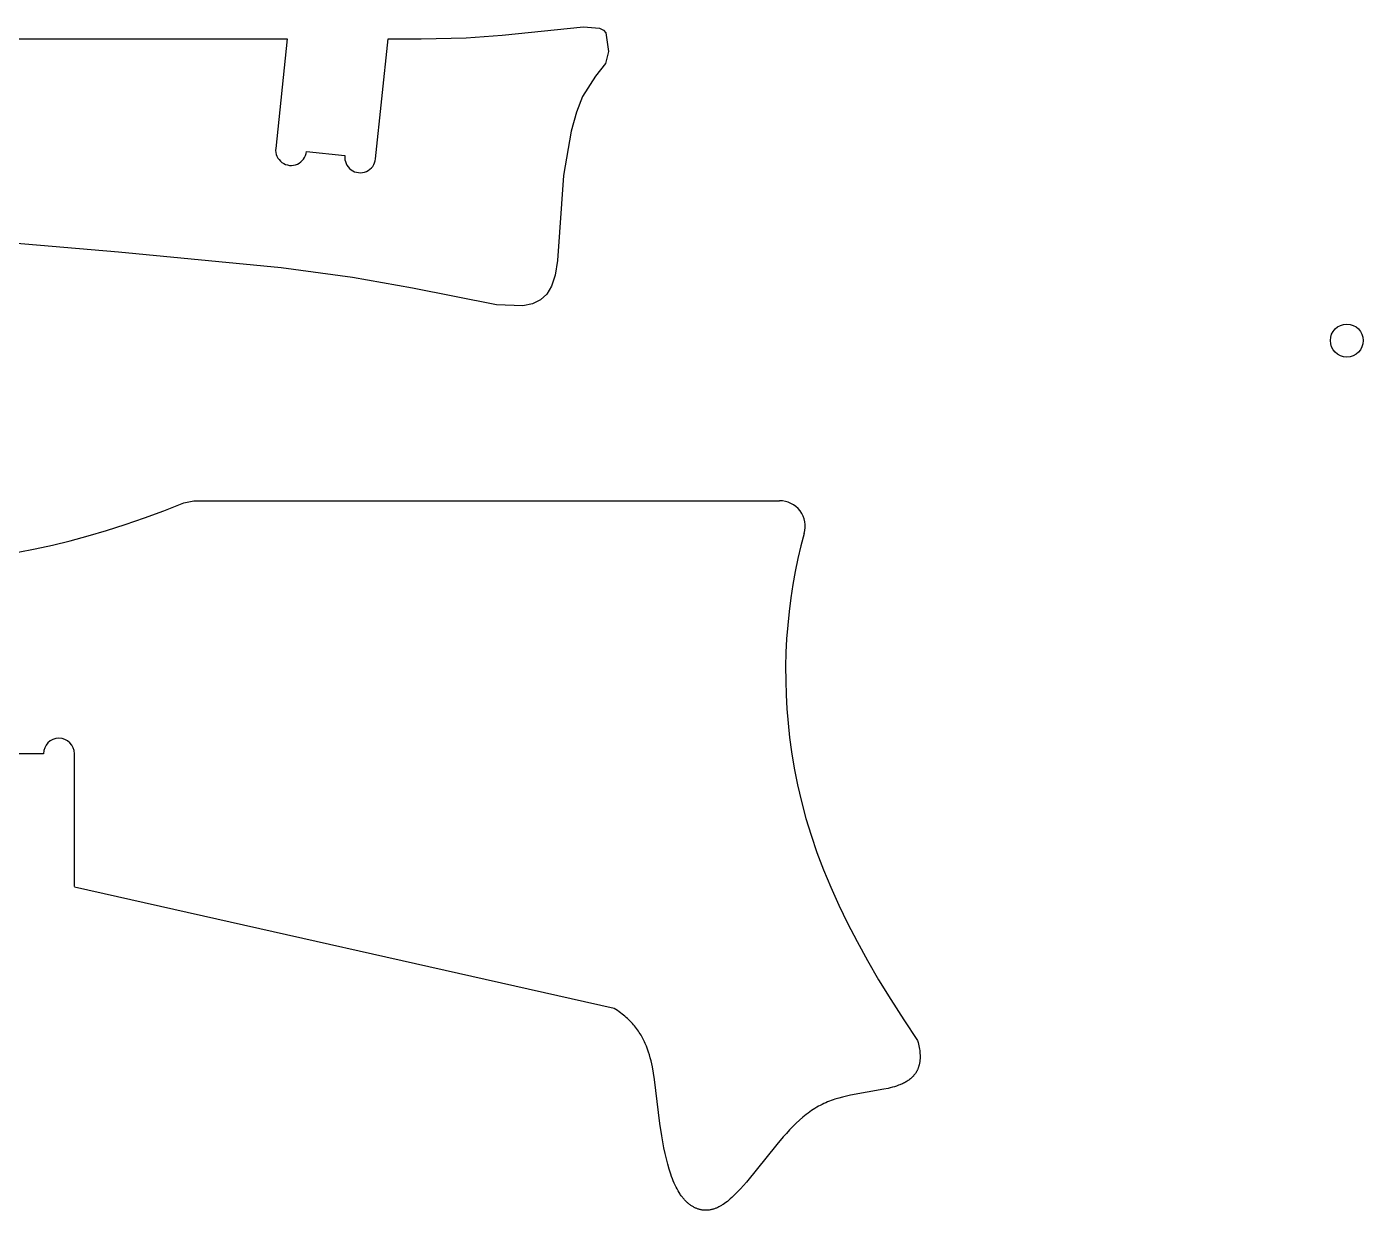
# Model space of a CAD drawing. Extents: x -2030 to 0, y -1030 to 0.
# Drawn here: x -1775.6 to -1531.9, y -410.5 to -194.8 of the extents above; entities that cross this region are included whole.
import ezdxf

# ---------------------------------------------------------------- set-up
doc = ezdxf.new("R2010")
doc.units = 0
doc.layers.add('DRILLING', color=7, linetype='CONTINUOUS')
doc.layers.add('OUTSIDE', color=96, linetype='CONTINUOUS')

msp = doc.modelspace()

# ---------------------------------------------------------------- linework, layer by layer
at = {"layer": 'DRILLING'}
msp.add_circle((-1534.91, -252.01), 3, dxfattribs=at)
at = {"layer": 'OUTSIDE'}
for p, q in [((-1688.88, -196.34, 1125.47), (-1674.08, -194.8, 1125.47)), ((-1674.08, -194.8, 1125.47), (-1671.14, -195.06, 1125.47)), ((-1904.43, -196.99, 1125.47), (-1728.09, -196.99, 1125.47)), ((-1728.09, -196.99, 1125.47), (-1730.19, -216.97, 1125.47)), ((-1711.99, -218.88, 1125.47), (-1709.69, -196.99, 1125.47)), ((-1709.69, -196.99, 1125.47), (-1703.67, -196.99, 1125.47)), ((-1703.67, -196.99, 1125.47), (-1695.44, -196.8, 1125.47)), ((-1695.44, -196.8, 1125.47), (-1688.88, -196.34, 1125.47)), ((-1671.14, -195.06, 1125.47), (-1670.41, -195.42, 1125.47)), ((-1670.41, -195.42, 1125.47), (-1670.02, -195.93, 1125.47)), ((-1670.02, -195.93, 1125.47), (-1669.53, -199.33, 1125.47)), ((-1669.53, -199.33, 1125.47), (-1670.04, -201.48, 1125.47)), ((-1670.04, -201.48, 1125.47), (-1671.86, -203.78, 1125.47)), ((-1671.86, -203.78, 1125.47), (-1674.27, -207.51, 1125.47)), ((-1674.27, -207.51, 1125.47), (-1675.38, -210.37, 1125.47)), ((-1675.38, -210.37, 1125.47), (-1676.34, -213.84, 1125.47)), ((-1676.34, -213.84, 1125.47), (-1677.71, -221.89, 1125.47)), ((-1724.59, -217.56, 1125.47), (-1717.59, -218.29, 1125.47)), ((-1677.71, -221.89, 1125.47), (-1678.8, -237.42, 1125.47)), ((-1758.88, -235.88, 1125.47), (-1787.82, -233.44, 1125.47)), ((-1729.17, -238.77, 1125.47), (-1758.88, -235.88, 1125.47)), ((-1716.2, -240.53, 1125.47), (-1729.17, -238.77, 1125.47)), ((-1678.8, -237.42, 1125.47), (-1679.25, -240.06, 1125.47)), ((-1705.23, -242.43, 1125.47), (-1716.2, -240.53, 1125.47)), ((-1679.25, -240.06, 1125.47), (-1679.9, -242.07, 1125.47)), ((-1689.91, -245.51, 1125.47), (-1705.23, -242.43, 1125.47)), ((-1680.78, -243.56, 1125.47), (-1681.93, -244.61, 1125.47)), ((-1679.9, -242.07, 1125.47), (-1680.78, -243.56, 1125.47)), ((-1685.16, -245.68, 1125.47), (-1689.91, -245.51, 1125.47)), ((-1683.37, -245.31, 1125.47), (-1685.16, -245.68, 1125.47)), ((-1681.93, -244.61, 1125.47), (-1683.37, -245.31, 1125.47)), ((-1750.58, -283.02, 1125.47), (-1746.94, -281.56, 1125.47)), ((-1746.94, -281.56, 1125.47), (-1745.14, -281.2, 1125.47)), ((-1745.14, -281.2, 1125.47), (-1638.34, -281.2, 1125.47)), ((-1757.62, -285.56, 1125.47), (-1754.13, -284.35, 1125.47)), ((-1754.13, -284.35, 1125.47), (-1750.58, -283.02, 1125.47)), ((-1764.37, -287.63, 1125.47), (-1761.03, -286.65, 1125.47)), ((-1761.03, -286.65, 1125.47), (-1757.62, -285.56, 1125.47)), ((-1633.83, -287.17, 1125.47), (-1634.44, -289.44, 1125.47)), ((-1774.03, -289.98, 1125.47), (-1770.87, -289.29, 1125.47)), ((-1770.87, -289.29, 1125.47), (-1767.65, -288.51, 1125.47)), ((-1767.65, -288.51, 1125.47), (-1764.37, -287.63, 1125.47)), ((-1634.44, -289.44, 1125.47), (-1634.99, -291.75, 1125.47)), ((-1777.13, -290.59, 1125.47), (-1774.03, -289.98, 1125.47)), ((-1634.99, -291.75, 1125.47), (-1635.49, -294.1, 1125.47)), ((-1635.49, -294.1, 1125.47), (-1635.92, -296.49, 1125.47)), ((-1635.92, -296.49, 1125.47), (-1636.29, -298.92, 1125.47)), ((-1636.29, -298.92, 1125.47), (-1636.6, -301.37, 1125.47)), ((-1636.6, -301.37, 1125.47), (-1636.85, -303.86, 1125.47)), ((-1636.85, -303.86, 1125.47), (-1637.04, -306.37, 1125.47)), ((-1637.04, -306.37, 1125.47), (-1637.16, -308.9, 1125.47)), ((-1637.16, -308.9, 1125.47), (-1637.22, -311.45, 1125.47)), ((-1637.22, -311.45, 1125.47), (-1637.21, -314.01, 1125.47)), ((-1637.21, -314.01, 1125.47), (-1637.13, -316.59, 1125.47)), ((-1637.13, -316.59, 1125.47), (-1636.99, -319.17, 1125.47)), ((-1636.99, -319.17, 1125.47), (-1636.78, -321.76, 1125.47)), ((-1636.78, -321.76, 1125.47), (-1636.5, -324.35, 1125.47)), ((-1636.5, -324.35, 1125.47), (-1636.15, -326.95, 1125.47)), ((-1772.53, -327.33, 1125.47), (-1779.57, -327.33, 1125.47)), ((-1766.9, -351.52, 1125.47), (-1766.9, -327.33, 1125.47)), ((-1636.15, -326.95, 1125.47), (-1635.65, -329.98, 1125.47)), ((-1635.65, -329.98, 1125.47), (-1635.04, -333.02, 1125.47)), ((-1635.04, -333.02, 1125.47), (-1634.33, -336.06, 1125.47)), ((-1634.33, -336.06, 1125.47), (-1633.51, -339.12, 1125.47)), ((-1633.51, -339.12, 1125.47), (-1632.57, -342.2, 1125.47)), ((-1632.57, -342.2, 1125.47), (-1631.51, -345.31, 1125.47)), ((-1631.51, -345.31, 1125.47), (-1630.32, -348.46, 1125.47)), ((-1630.32, -348.46, 1125.47), (-1629, -351.65, 1125.47)), ((-1668.46, -373.77, 1125.47), (-1766.9, -351.66, 1125.47)), ((-1629, -351.65, 1125.47), (-1627.55, -354.9, 1125.47)), ((-1627.55, -354.9, 1125.47), (-1625.96, -358.2, 1125.47)), ((-1625.96, -358.2, 1125.47), (-1624.21, -361.57, 1125.47)), ((-1624.21, -361.57, 1125.47), (-1622.32, -365, 1125.47)), ((-1622.32, -365, 1125.47), (-1620.28, -368.52, 1125.47)), ((-1620.28, -368.52, 1125.47), (-1618.07, -372.13, 1125.47)), ((-1618.07, -372.13, 1125.47), (-1615.7, -375.82, 1125.47)), ((-1668.16, -373.96, 1125.47), (-1668.46, -373.77, 1125.47)), ((-1667.86, -374.16, 1125.47), (-1668.16, -373.96, 1125.47)), ((-1667.58, -374.36, 1125.47), (-1667.86, -374.16, 1125.47)), ((-1667.3, -374.56, 1125.47), (-1667.58, -374.36, 1125.47)), ((-1667.03, -374.77, 1125.47), (-1667.3, -374.56, 1125.47)), ((-1666.77, -374.97, 1125.47), (-1667.03, -374.77, 1125.47)), ((-1666.52, -375.18, 1125.47), (-1666.77, -374.97, 1125.47)), ((-1666.27, -375.39, 1125.47), (-1666.52, -375.18, 1125.47)), ((-1666.04, -375.61, 1125.47), (-1666.27, -375.39, 1125.47)), ((-1665.81, -375.83, 1125.47), (-1666.04, -375.61, 1125.47)), ((-1665.58, -376.05, 1125.47), (-1665.81, -375.83, 1125.47)), ((-1665.37, -376.27, 1125.47), (-1665.58, -376.05, 1125.47)), ((-1665.16, -376.49, 1125.47), (-1665.37, -376.27, 1125.47)), ((-1664.96, -376.72, 1125.47), (-1665.16, -376.49, 1125.47)), ((-1664.77, -376.95, 1125.47), (-1664.96, -376.72, 1125.47)), ((-1664.58, -377.18, 1125.47), (-1664.77, -376.95, 1125.47)), ((-1664.4, -377.42, 1125.47), (-1664.58, -377.18, 1125.47)), ((-1664.23, -377.65, 1125.47), (-1664.4, -377.42, 1125.47)), ((-1664.06, -377.89, 1125.47), (-1664.23, -377.65, 1125.47)), ((-1615.7, -375.82, 1125.47), (-1613.16, -379.62, 1125.47)), ((-1663.9, -378.13, 1125.47), (-1664.06, -377.89, 1125.47)), ((-1663.74, -378.38, 1125.47), (-1663.9, -378.13, 1125.47)), ((-1663.59, -378.62, 1125.47), (-1663.74, -378.38, 1125.47)), ((-1663.45, -378.87, 1125.47), (-1663.59, -378.62, 1125.47)), ((-1663.31, -379.12, 1125.47), (-1663.45, -378.87, 1125.47)), ((-1663.18, -379.37, 1125.47), (-1663.31, -379.12, 1125.47)), ((-1663.05, -379.62, 1125.47), (-1663.18, -379.37, 1125.47)), ((-1662.93, -379.87, 1125.47), (-1663.05, -379.62, 1125.47)), ((-1662.81, -380.13, 1125.47), (-1662.93, -379.87, 1125.47)), ((-1613.16, -379.62, 1125.47), (-1613.07, -379.94, 1125.47)), ((-1613.07, -379.94, 1125.47), (-1613, -380.26, 1125.47)), ((-1662.7, -380.39, 1125.47), (-1662.81, -380.13, 1125.47)), ((-1662.59, -380.65, 1125.47), (-1662.7, -380.39, 1125.47)), ((-1662.39, -381.17, 1125.47), (-1662.59, -380.65, 1125.47)), ((-1662.21, -381.7, 1125.47), (-1662.39, -381.17, 1125.47)), ((-1662.04, -382.23, 1125.47), (-1662.21, -381.7, 1125.47)), ((-1661.89, -382.77, 1125.47), (-1662.04, -382.23, 1125.47)), ((-1613, -380.26, 1125.47), (-1612.93, -380.57, 1125.47)), ((-1612.93, -380.57, 1125.47), (-1612.87, -380.87, 1125.47)), ((-1612.87, -380.87, 1125.47), (-1612.82, -381.16, 1125.47)), ((-1612.82, -381.16, 1125.47), (-1612.78, -381.44, 1125.47)), ((-1612.78, -381.44, 1125.47), (-1612.75, -381.72, 1125.47)), ((-1612.75, -381.72, 1125.47), (-1612.73, -381.99, 1125.47)), ((-1612.73, -381.99, 1125.47), (-1612.71, -382.25, 1125.47)), ((-1612.71, -382.25, 1125.47), (-1612.71, -382.5, 1125.47)), ((-1612.71, -382.5, 1125.47), (-1612.71, -382.75, 1125.47)), ((-1661.75, -383.32, 1125.47), (-1661.89, -382.77, 1125.47)), ((-1661.62, -383.87, 1125.47), (-1661.75, -383.32, 1125.47)), ((-1661.5, -384.43, 1125.47), (-1661.62, -383.87, 1125.47)), ((-1661.3, -385.55, 1125.47), (-1661.5, -384.43, 1125.47)), ((-1613.18, -384.93, 1125.47), (-1613.22, -385.02, 1125.47)), ((-1613.14, -384.84, 1125.47), (-1613.18, -384.93, 1125.47)), ((-1613.1, -384.75, 1125.47), (-1613.14, -384.84, 1125.47)), ((-1613.07, -384.66, 1125.47), (-1613.1, -384.75, 1125.47)), ((-1613.03, -384.57, 1125.47), (-1613.07, -384.66, 1125.47)), ((-1613, -384.48, 1125.47), (-1613.03, -384.57, 1125.47)), ((-1612.97, -384.38, 1125.47), (-1613, -384.48, 1125.47)), ((-1612.94, -384.28, 1125.47), (-1612.97, -384.38, 1125.47)), ((-1612.91, -384.18, 1125.47), (-1612.94, -384.28, 1125.47)), ((-1612.88, -384.08, 1125.47), (-1612.91, -384.18, 1125.47)), ((-1612.86, -383.98, 1125.47), (-1612.88, -384.08, 1125.47)), ((-1612.84, -383.88, 1125.47), (-1612.86, -383.98, 1125.47)), ((-1612.81, -383.77, 1125.47), (-1612.84, -383.88, 1125.47)), ((-1612.8, -383.67, 1125.47), (-1612.81, -383.77, 1125.47)), ((-1612.78, -383.56, 1125.47), (-1612.8, -383.67, 1125.47)), ((-1612.76, -383.45, 1125.47), (-1612.78, -383.56, 1125.47)), ((-1612.75, -383.34, 1125.47), (-1612.76, -383.45, 1125.47)), ((-1612.74, -383.22, 1125.47), (-1612.75, -383.34, 1125.47)), ((-1612.73, -383.11, 1125.47), (-1612.74, -383.22, 1125.47)), ((-1612.72, -382.99, 1125.47), (-1612.73, -383.11, 1125.47)), ((-1612.71, -382.75, 1125.47), (-1612.72, -382.99, 1125.47)), ((-1661.13, -386.68, 1125.47), (-1661.3, -385.55, 1125.47)), ((-1660.14, -394.74, 1125.47), (-1661.13, -386.68, 1125.47)), ((-1615.73, -387.39, 1125.47), (-1615.9, -387.47, 1125.47)), ((-1615.56, -387.3, 1125.47), (-1615.73, -387.39, 1125.47)), ((-1615.39, -387.21, 1125.47), (-1615.56, -387.3, 1125.47)), ((-1615.23, -387.12, 1125.47), (-1615.39, -387.21, 1125.47)), ((-1615.07, -387.02, 1125.47), (-1615.23, -387.12, 1125.47)), ((-1614.91, -386.92, 1125.47), (-1615.07, -387.02, 1125.47)), ((-1614.76, -386.81, 1125.47), (-1614.91, -386.92, 1125.47)), ((-1614.62, -386.7, 1125.47), (-1614.76, -386.81, 1125.47)), ((-1614.47, -386.59, 1125.47), (-1614.62, -386.7, 1125.47)), ((-1614.33, -386.47, 1125.47), (-1614.47, -386.59, 1125.47)), ((-1614.27, -386.41, 1125.47), (-1614.33, -386.47, 1125.47)), ((-1614.2, -386.35, 1125.47), (-1614.27, -386.41, 1125.47)), ((-1614.13, -386.29, 1125.47), (-1614.2, -386.35, 1125.47)), ((-1614.07, -386.22, 1125.47), (-1614.13, -386.29, 1125.47)), ((-1614.01, -386.16, 1125.47), (-1614.07, -386.22, 1125.47)), ((-1613.94, -386.09, 1125.47), (-1614.01, -386.16, 1125.47)), ((-1613.88, -386.02, 1125.47), (-1613.94, -386.09, 1125.47)), ((-1613.82, -385.95, 1125.47), (-1613.88, -386.02, 1125.47)), ((-1613.77, -385.88, 1125.47), (-1613.82, -385.95, 1125.47)), ((-1613.71, -385.81, 1125.47), (-1613.77, -385.88, 1125.47)), ((-1613.65, -385.74, 1125.47), (-1613.71, -385.81, 1125.47)), ((-1613.6, -385.66, 1125.47), (-1613.65, -385.74, 1125.47)), ((-1613.55, -385.59, 1125.47), (-1613.6, -385.66, 1125.47)), ((-1613.5, -385.51, 1125.47), (-1613.55, -385.59, 1125.47)), ((-1613.45, -385.43, 1125.47), (-1613.5, -385.51, 1125.47)), ((-1613.4, -385.35, 1125.47), (-1613.45, -385.43, 1125.47)), ((-1613.35, -385.27, 1125.47), (-1613.4, -385.35, 1125.47)), ((-1613.31, -385.19, 1125.47), (-1613.35, -385.27, 1125.47)), ((-1613.26, -385.11, 1125.47), (-1613.31, -385.19, 1125.47)), ((-1613.22, -385.02, 1125.47), (-1613.26, -385.11, 1125.47)), ((-1626.13, -389.75, 1125.47), (-1626.84, -389.91, 1125.47)), ((-1625.42, -389.59, 1125.47), (-1626.13, -389.75, 1125.47)), ((-1619.34, -388.5, 1125.47), (-1625.42, -389.59, 1125.47)), ((-1618.54, -388.33, 1125.47), (-1619.34, -388.5, 1125.47)), ((-1618.14, -388.23, 1125.47), (-1618.54, -388.33, 1125.47)), ((-1617.75, -388.13, 1125.47), (-1618.14, -388.23, 1125.47)), ((-1617.37, -388.02, 1125.47), (-1617.75, -388.13, 1125.47)), ((-1616.99, -387.9, 1125.47), (-1617.37, -388.02, 1125.47)), ((-1616.62, -387.77, 1125.47), (-1616.99, -387.9, 1125.47)), ((-1616.43, -387.7, 1125.47), (-1616.62, -387.77, 1125.47)), ((-1616.25, -387.62, 1125.47), (-1616.43, -387.7, 1125.47)), ((-1616.07, -387.55, 1125.47), (-1616.25, -387.62, 1125.47)), ((-1615.9, -387.47, 1125.47), (-1616.07, -387.55, 1125.47)), ((-1632.19, -392.18, 1125.47), (-1632.51, -392.39, 1125.47)), ((-1631.87, -391.97, 1125.47), (-1632.19, -392.18, 1125.47)), ((-1631.55, -391.78, 1125.47), (-1631.87, -391.97, 1125.47)), ((-1631.23, -391.59, 1125.47), (-1631.55, -391.78, 1125.47)), ((-1630.9, -391.42, 1125.47), (-1631.23, -391.59, 1125.47)), ((-1630.57, -391.25, 1125.47), (-1630.9, -391.42, 1125.47)), ((-1630.24, -391.09, 1125.47), (-1630.57, -391.25, 1125.47)), ((-1629.91, -390.94, 1125.47), (-1630.24, -391.09, 1125.47)), ((-1629.58, -390.8, 1125.47), (-1629.91, -390.94, 1125.47)), ((-1629.24, -390.67, 1125.47), (-1629.58, -390.8, 1125.47)), ((-1628.91, -390.54, 1125.47), (-1629.24, -390.67, 1125.47)), ((-1628.57, -390.42, 1125.47), (-1628.91, -390.54, 1125.47)), ((-1628.23, -390.31, 1125.47), (-1628.57, -390.42, 1125.47)), ((-1627.54, -390.1, 1125.47), (-1628.23, -390.31, 1125.47)), ((-1626.84, -389.91, 1125.47), (-1627.54, -390.1, 1125.47)), ((-1659.79, -396.98, 1125.47), (-1660.14, -394.74, 1125.47)), ((-1635.3, -394.7, 1125.47), (-1635.9, -395.29, 1125.47)), ((-1634.69, -394.14, 1125.47), (-1635.3, -394.7, 1125.47)), ((-1634.07, -393.6, 1125.47), (-1634.69, -394.14, 1125.47)), ((-1633.76, -393.34, 1125.47), (-1634.07, -393.6, 1125.47)), ((-1633.45, -393.09, 1125.47), (-1633.76, -393.34, 1125.47)), ((-1633.14, -392.85, 1125.47), (-1633.45, -393.09, 1125.47)), ((-1632.83, -392.62, 1125.47), (-1633.14, -392.85, 1125.47)), ((-1632.51, -392.39, 1125.47), (-1632.83, -392.62, 1125.47)), ((-1659.4, -399.14, 1125.47), (-1659.79, -396.98, 1125.47)), ((-1637.09, -396.54, 1125.47), (-1637.67, -397.19, 1125.47)), ((-1636.5, -395.9, 1125.47), (-1637.09, -396.54, 1125.47)), ((-1635.9, -395.29, 1125.47), (-1636.5, -395.9, 1125.47)), ((-1659.18, -400.18, 1125.47), (-1659.4, -399.14, 1125.47)), ((-1638.83, -398.53, 1125.47), (-1644.38, -405.41, 1125.47)), ((-1637.67, -397.19, 1125.47), (-1638.83, -398.53, 1125.47)), ((-1658.95, -401.18, 1125.47), (-1659.18, -400.18, 1125.47)), ((-1658.71, -402.15, 1125.47), (-1658.95, -401.18, 1125.47)), ((-1658.44, -403.08, 1125.47), (-1658.71, -402.15, 1125.47)), ((-1658.16, -403.97, 1125.47), (-1658.44, -403.08, 1125.47)), ((-1658.01, -404.39, 1125.47), (-1658.16, -403.97, 1125.47)), ((-1657.86, -404.8, 1125.47), (-1658.01, -404.39, 1125.47)), ((-1657.7, -405.2, 1125.47), (-1657.86, -404.8, 1125.47)), ((-1657.54, -405.59, 1125.47), (-1657.7, -405.2, 1125.47)), ((-1657.37, -405.97, 1125.47), (-1657.54, -405.59, 1125.47)), ((-1657.2, -406.32, 1125.47), (-1657.37, -405.97, 1125.47)), ((-1657.02, -406.67, 1125.47), (-1657.2, -406.32, 1125.47)), ((-1656.84, -407, 1125.47), (-1657.02, -406.67, 1125.47)), ((-1645.45, -406.64, 1125.47), (-1645.98, -407.21, 1125.47)), ((-1644.91, -406.04, 1125.47), (-1645.45, -406.64, 1125.47)), ((-1644.38, -405.41, 1125.47), (-1644.91, -406.04, 1125.47)), ((-1656.65, -407.31, 1125.47), (-1656.84, -407, 1125.47)), ((-1656.45, -407.61, 1125.47), (-1656.65, -407.31, 1125.47)), ((-1656.36, -407.76, 1125.47), (-1656.45, -407.61, 1125.47)), ((-1656.26, -407.9, 1125.47), (-1656.36, -407.76, 1125.47)), ((-1656.15, -408.04, 1125.47), (-1656.26, -407.9, 1125.47)), ((-1656.05, -408.17, 1125.47), (-1656.15, -408.04, 1125.47)), ((-1655.95, -408.3, 1125.47), (-1656.05, -408.17, 1125.47)), ((-1655.84, -408.43, 1125.47), (-1655.95, -408.3, 1125.47)), ((-1655.74, -408.55, 1125.47), (-1655.84, -408.43, 1125.47)), ((-1655.63, -408.67, 1125.47), (-1655.74, -408.55, 1125.47)), ((-1655.52, -408.79, 1125.47), (-1655.63, -408.67, 1125.47)), ((-1655.42, -408.9, 1125.47), (-1655.52, -408.79, 1125.47)), ((-1655.31, -409.01, 1125.47), (-1655.42, -408.9, 1125.47)), ((-1655.19, -409.11, 1125.47), (-1655.31, -409.01, 1125.47)), ((-1655.08, -409.21, 1125.47), (-1655.19, -409.11, 1125.47)), ((-1654.97, -409.31, 1125.47), (-1655.08, -409.21, 1125.47)), ((-1654.86, -409.4, 1125.47), (-1654.97, -409.31, 1125.47)), ((-1648.37, -409.32, 1125.47), (-1648.64, -409.5, 1125.47)), ((-1648.11, -409.13, 1125.47), (-1648.37, -409.32, 1125.47)), ((-1647.84, -408.92, 1125.47), (-1648.11, -409.13, 1125.47)), ((-1647.58, -408.71, 1125.47), (-1647.84, -408.92, 1125.47)), ((-1647.31, -408.48, 1125.47), (-1647.58, -408.71, 1125.47)), ((-1647.05, -408.25, 1125.47), (-1647.31, -408.48, 1125.47)), ((-1646.78, -408, 1125.47), (-1647.05, -408.25, 1125.47)), ((-1646.52, -407.75, 1125.47), (-1646.78, -408, 1125.47)), ((-1645.98, -407.21, 1125.47), (-1646.52, -407.75, 1125.47)), ((-1654.74, -409.49, 1125.47), (-1654.86, -409.4, 1125.47)), ((-1654.63, -409.58, 1125.47), (-1654.74, -409.49, 1125.47)), ((-1654.51, -409.66, 1125.47), (-1654.63, -409.58, 1125.47)), ((-1654.39, -409.74, 1125.47), (-1654.51, -409.66, 1125.47)), ((-1654.28, -409.81, 1125.47), (-1654.39, -409.74, 1125.47)), ((-1654.16, -409.89, 1125.47), (-1654.28, -409.81, 1125.47)), ((-1654.04, -409.95, 1125.47), (-1654.16, -409.89, 1125.47)), ((-1653.92, -410.02, 1125.47), (-1654.04, -409.95, 1125.47)), ((-1653.8, -410.08, 1125.47), (-1653.92, -410.02, 1125.47)), ((-1653.68, -410.14, 1125.47), (-1653.8, -410.08, 1125.47)), ((-1653.56, -410.19, 1125.47), (-1653.68, -410.14, 1125.47)), ((-1653.43, -410.24, 1125.47), (-1653.56, -410.19, 1125.47)), ((-1653.31, -410.28, 1125.47), (-1653.43, -410.24, 1125.47)), ((-1653.19, -410.33, 1125.47), (-1653.31, -410.28, 1125.47)), ((-1653.06, -410.36, 1125.47), (-1653.19, -410.33, 1125.47)), ((-1652.94, -410.4, 1125.47), (-1653.06, -410.36, 1125.47)), ((-1652.81, -410.43, 1125.47), (-1652.94, -410.4, 1125.47)), ((-1652.68, -410.46, 1125.47), (-1652.81, -410.43, 1125.47)), ((-1652.56, -410.48, 1125.47), (-1652.68, -410.46, 1125.47)), ((-1652.43, -410.5, 1125.47), (-1652.56, -410.48, 1125.47)), ((-1652.3, -410.52, 1125.47), (-1652.43, -410.5, 1125.47)), ((-1652.18, -410.53, 1125.47), (-1652.3, -410.52, 1125.47)), ((-1652.05, -410.54, 1125.47), (-1652.18, -410.53, 1125.47)), ((-1651.92, -410.55, 1125.47), (-1652.05, -410.54, 1125.47)), ((-1651.79, -410.55, 1125.47), (-1651.92, -410.55, 1125.47)), ((-1651.66, -410.55, 1125.47), (-1651.79, -410.55, 1125.47)), ((-1651.53, -410.54, 1125.47), (-1651.66, -410.55, 1125.47)), ((-1651.4, -410.53, 1125.47), (-1651.53, -410.54, 1125.47)), ((-1651.27, -410.52, 1125.47), (-1651.4, -410.53, 1125.47)), ((-1651.14, -410.5, 1125.47), (-1651.27, -410.52, 1125.47)), ((-1651.01, -410.48, 1125.47), (-1651.14, -410.5, 1125.47)), ((-1650.88, -410.46, 1125.47), (-1651.01, -410.48, 1125.47)), ((-1650.75, -410.43, 1125.47), (-1650.88, -410.46, 1125.47)), ((-1650.62, -410.4, 1125.47), (-1650.75, -410.43, 1125.47)), ((-1650.48, -410.36, 1125.47), (-1650.62, -410.4, 1125.47)), ((-1650.35, -410.33, 1125.47), (-1650.48, -410.36, 1125.47)), ((-1650.22, -410.28, 1125.47), (-1650.35, -410.33, 1125.47)), ((-1650.09, -410.24, 1125.47), (-1650.22, -410.28, 1125.47)), ((-1649.96, -410.19, 1125.47), (-1650.09, -410.24, 1125.47)), ((-1649.83, -410.14, 1125.47), (-1649.96, -410.19, 1125.47)), ((-1649.69, -410.08, 1125.47), (-1649.83, -410.14, 1125.47)), ((-1649.56, -410.02, 1125.47), (-1649.69, -410.08, 1125.47)), ((-1649.43, -409.95, 1125.47), (-1649.56, -410.02, 1125.47)), ((-1649.3, -409.89, 1125.47), (-1649.43, -409.95, 1125.47)), ((-1649.17, -409.82, 1125.47), (-1649.3, -409.89, 1125.47)), ((-1649.03, -409.74, 1125.47), (-1649.17, -409.82, 1125.47)), ((-1648.9, -409.66, 1125.47), (-1649.03, -409.74, 1125.47)), ((-1648.77, -409.58, 1125.47), (-1648.9, -409.66, 1125.47)), ((-1648.64, -409.5, 1125.47), (-1648.77, -409.58, 1125.47))]:
    msp.add_line(p, q, dxfattribs=at)
for centre, radius, start, end in [((-1727.39, -217.26, 1125.47), 2.82, 174, 354), ((-1714.79, -218.59, 1125.47), 2.82, 174, 354), ((-1638.34, -285.89, 1125.47), 4.69, 344.1131, 90), ((-1769.71, -327.33, 1125.47), 2.82, 0, 180)]:
    msp.add_arc(centre, radius, start, end, dxfattribs=at)

doc.saveas('drawing.dxf')
